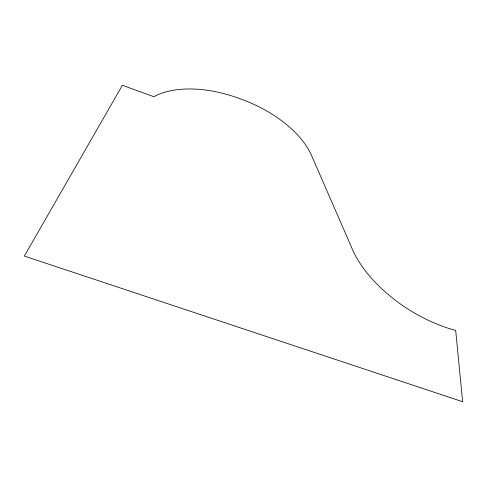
<?xml version="1.0" encoding="UTF-8"?>
<svg xmlns="http://www.w3.org/2000/svg" width="487" height="487" viewBox="0 0 487 487"><rect width="100%" height="100%" fill="white"/><g stroke="black" fill="none" stroke-linecap="round" stroke-linejoin="round"><path stroke-width="0.73" d="M122.365 85.286L24.35 256.071L462.65 401.714L455.68 330.411A102.897 56.662 32.4 0 1 350.871 245.722L311.99 156.534A95.093 53.065 21 0 0 236.865 97.625A90.363 50.173 20.9 0 0 153.825 96.718L122.365 85.286"/></g></svg>
